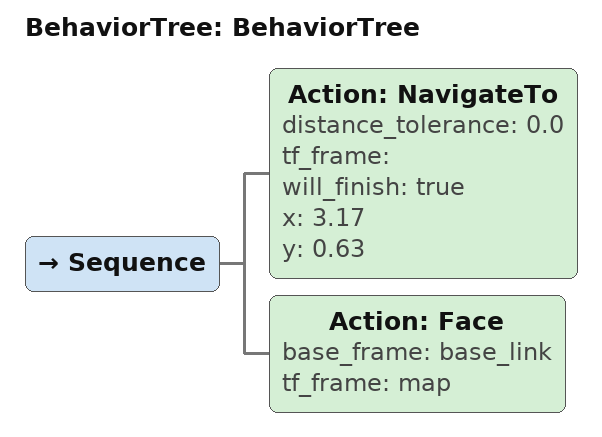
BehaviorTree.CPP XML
<?xml version="1.0"?>
<root main_tree_to_execute="BehaviorTree">
    <BehaviorTree ID="BehaviorTree">
        <Sequence>
            <Action ID="NavigateTo" distance_tolerance="0.0" tf_frame="" will_finish="true" x="3.17" y="0.63"/>
            <Action ID="Face" base_frame="base_link" tf_frame="map"/>
        </Sequence>
    </BehaviorTree>
</root>
